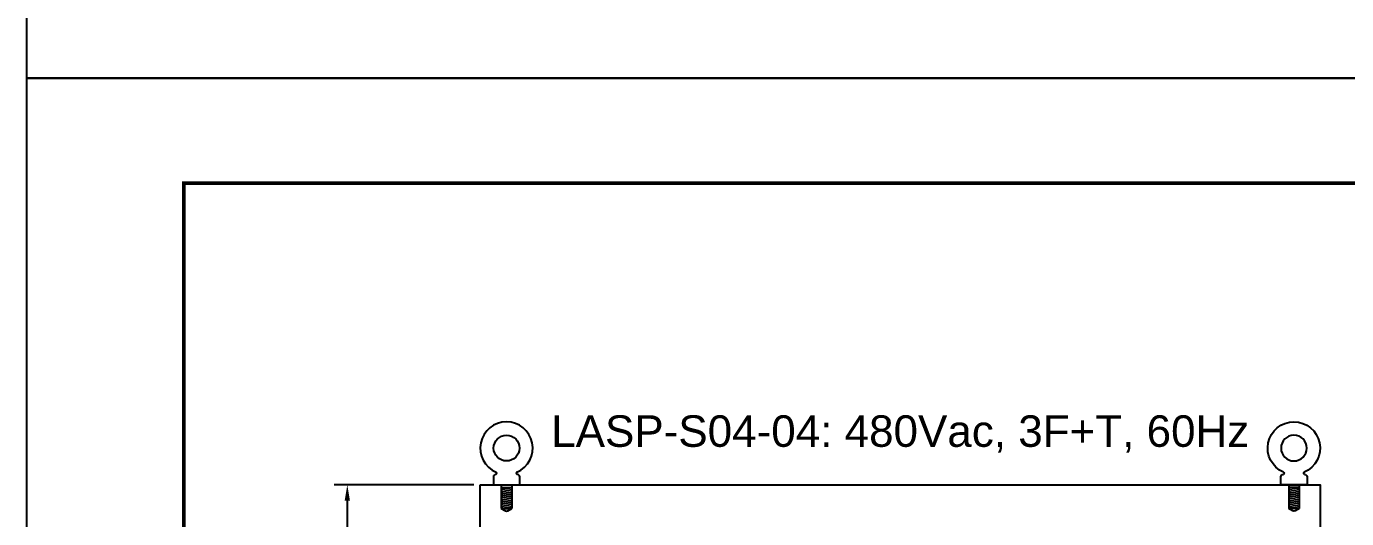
# Model space of a CAD drawing. Header units: millimetres. Extents: x 0 to 840, y -1485 to 297.
# Drawn here: x 0 to 125.8, y -1229.9 to -1183.1 of the extents above; entities that cross this region are included whole.
import ezdxf

# ---------------------------------------------------------------- set-up
doc = ezdxf.new("R2010")
doc.units = ezdxf.units.MM
doc.layers.add('L_COTAS', color=2, linetype='Continuous')
doc.layers.add('MEMBRETE', color=7, linetype='Continuous')
doc.styles.get("Standard").update_dxf_attribs({"font": 'arial.ttf'})
doc.styles.add('TEXTOS', font='ariali.ttf')
doc.dimstyles.new('ISO-25$0', dxfattribs={"dimscale": 0, "dimtxt": 30, "dimasz": 25, "dimexe": 10, "dimexo": 20, "dimtad": 0, "dimtoh": 1, "dimdec": 4, "dimdsep": 46, "dimtxsty": 'Standard', "dimcen": 2.5, "dimclrd": 1, "dimclre": 1, "dimclrt": 3, "dimadec": 0, "dimazin": 0, "dimtfac": 1, "dimtdec": 4, "dimtmove": 0, "dimatfit": 3, "dimfxl": 1, "dimtvp": 1, "dimtolj": 1, "dimtzin": 0, "dimarcsym": 0})

# ---------------------------------------------------------------- blocks, each defined once
blk = doc.blocks.new('*D111')
at = {"layer": 'Defpoints', "color": 0, "transparency": 16777216}
for p in [(43.24, -1226.73), (30.57, -1426.73), (43.24, -1426.73)]:
    blk.add_point(p, dxfattribs=at)
at = {"layer": 'L_COTAS', "color": 0, "lineweight": -2, "transparency": 16777216}
for p, q in [((42.61, -1226.73), (29.32, -1226.73)), ((30.57, -1228.23), (30.57, -1425.23)), ((42.61, -1426.73), (29.32, -1426.73))]:
    blk.add_line(p, q, dxfattribs=at)
at = {"layer": 'L_COTAS', "color": 0, "transparency": 16777216}
for points in [[(30.32, -1228.23), (30.82, -1228.23), (30.57, -1226.73)], [(30.32, -1425.23), (30.82, -1425.23), (30.57, -1426.73)]]:
    blk.add_solid(points, dxfattribs=at)
at = {"layer": 'L_COTAS', "color": 0, "transparency": 16777216, "insert": (29.04, -1326.73), "char_height": 2, "attachment_point": 5, "rotation": 90, "style": 'TEXTOS'}
blk.add_mtext('2000mm', dxfattribs=at)
blk = doc.blocks.new('CANCAMO_8')
at = {"color": 2}
for p, q in [((-1.25, 0.75), (-1.25, 0)), ((-1.25, 0), (1.25, 0)), ((1.25, 0), (1.25, 0.75))]:
    blk.add_line(p, q, dxfattribs=at)
at = {"color": 3}
for p, q in [((-0.5, 0), (-0.5, -2.25)), ((0.5, 0), (0.5, -2.25)), ((-0.5, -0.25), (0.5, -0.25)), ((-0.5, -0.45), (0.5, -0.25)), ((-0.5, -0.65), (0.5, -0.45)), ((-0.5, -0.85), (0.5, -0.65)), ((-0.5, -1.05), (0.5, -0.85)), ((-0.5, -1.25), (0.5, -1.05)), ((-0.5, -1.45), (0.5, -1.25)), ((-0.5, -1.65), (0.5, -1.45)), ((-0.5, -1.85), (0.5, -1.65)), ((-0.5, -2.05), (0.5, -1.85)), ((-0.5, -2.25), (0.5, -2.05)), ((-0.5, -2.25), (0.5, -2.25)), ((-0.5, -2.25), (-0.11, -2.47)), ((0.11, -2.47), (0.5, -2.25))]:
    blk.add_line(p, q, dxfattribs=at)
at = {"color": 2}
blk.add_circle((0, 3.5), 1.23, dxfattribs=at)
for centre, radius, start, end in [((0, 3.5), 2.5, 293.2203, 246.7797), ((-1, 0.75), 0.25, 90, 180), ((-1.04, 1.1), 0.111, 289.3515, 70.6485), ((1.04, 1.1), 0.111, 109.3515, 250.6485), ((1, 0.75), 0.25, 0, 90)]:
    blk.add_arc(centre, radius, start, end, dxfattribs=at)
at = {"color": 3}
blk.add_arc((0, -2.25), 0.25, 243.4349, 296.5651, dxfattribs=at)

msp = doc.modelspace()

# ---------------------------------------------------------------- linework, layer by layer
for points in [[(0, -1188), (420, -1188), (420, -891), (0, -891)], [(0, -1485), (420, -1485), (420, -1188), (0, -1188)]]:
    msp.add_lwpolyline(points, close=True)
at = {"color": 5}
msp.add_lwpolyline([(43.2381, -1226.7301), (123.2381, -1226.7301), (123.2381, -1426.7301), (43.2381, -1426.7301)], close=True, dxfattribs=at)
at = {"layer": 'MEMBRETE', "const_width": 0.3537}
msp.add_lwpolyline([(15, -1475), (415, -1475), (415, -1198), (15, -1198)], close=True, dxfattribs=at)

# ---------------------------------------------------------------- block references
msp.add_blockref('CANCAMO_8', (45.7381, -1226.7301))
at = {"xscale": -1}
msp.add_blockref('CANCAMO_8', (120.7381, -1226.7301), dxfattribs=at)

# ---------------------------------------------------------------- texts
at = {"insert": (83.2381, -1220.112), "char_height": 3, "width": 80, "attachment_point": 2}
msp.add_mtext('\\pxt7;LASP-S04-04: 480Vac, 3F+T, 60Hz', dxfattribs=at)

# ---------------------------------------------------------------- dimensions: what is measured, and where the dimension line sits
at = {"layer": 'L_COTAS', "color": 0}
dim = msp.add_linear_dim(base=(30.5656, -1426.7301), p1=(43.2381, -1226.7301), p2=(43.2381, -1426.7301), angle=90, dimstyle='ISO-25$0', override={"dimscale": 1, "dimtxt": 2, "dimasz": 1.5, "dimexe": 1.25, "dimexo": 0.625, "dimgap": 0.5, "dimtad": 1, "dimtoh": 0, "dimdec": 2, "dimlfac": 10, "dimpost": 'mm', "dimtxsty": 'TEXTOS', "dimclrd": 0, "dimclre": 0, "dimclrt": 0, "dimtdec": 2, "dimtvp": 0, "dimtolj": 0, "dimtzin": 8}, dxfattribs=at)
dim.commit()
dim.dimension.update_dxf_attribs({"geometry": '*D111', "text_midpoint": (30.5656, -1326.7301), "dimtype": 160})

doc.saveas('drawing.dxf')
